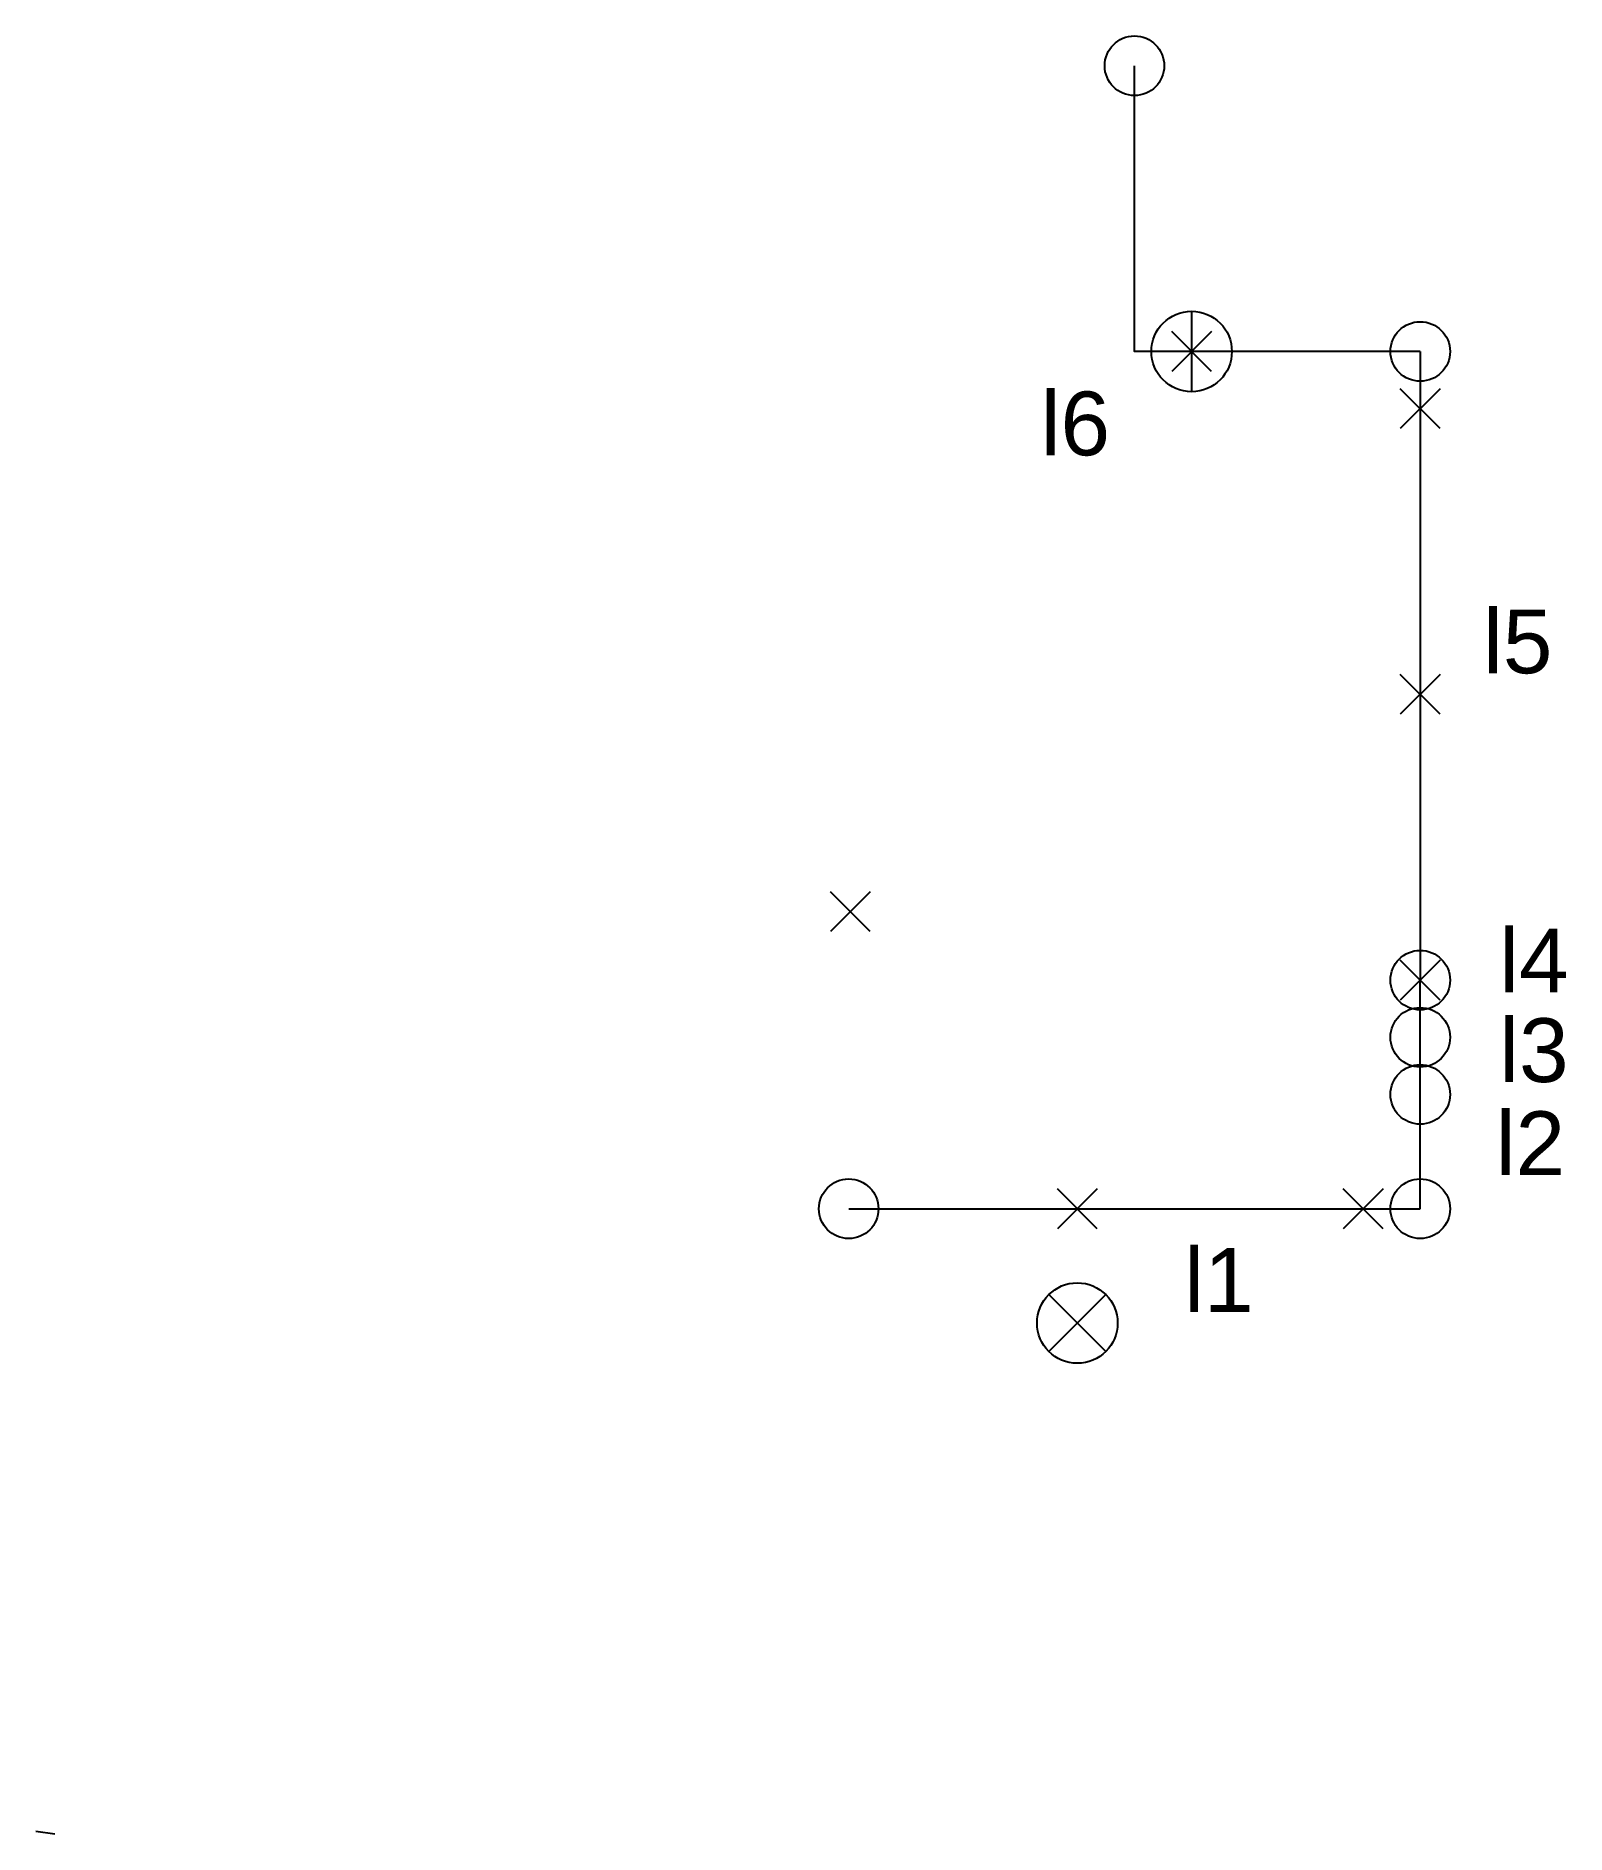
# Model space of a CAD drawing. Header units: millimetres. Extents: x -14.2 to 12.6, y -10.9 to 20.5.
import ezdxf

# ---------------------------------------------------------------- set-up
doc = ezdxf.new("R2010")
doc.units = ezdxf.units.MM
doc.styles.get("Standard").update_dxf_attribs({"font": 'Arial Regular.ttf'})

# ---------------------------------------------------------------- blocks, each defined once
blk = doc.blocks.new('entry_point')
for p, q in [((0.498, -0.498), (-0.498, 0.498)), ((0.498, 0.498), (-0.498, -0.498))]:
    blk.add_line(p, q)
blk.add_circle((0, 0), 0.704)
blk = doc.blocks.new('touchdown')
for p, q in [((0.498, -0.498), (-0.498, 0.498)), ((0.498, 0.498), (-0.498, -0.498))]:
    blk.add_line(p, q)

msp = doc.modelspace()

# ---------------------------------------------------------------- linework, layer by layer
msp.add_line((10, 2), (10, 3))
for points in [[(10, 15), (5, 15), (5, 20)], [(10, 15), (10, 4)], [(10, 3), (10, 4)], [(10, 0), (10, 2)], [(0, 0), (10, 0)], [(-13.89, -10.941), (-14.22, -10.897)]]:
    msp.add_lwpolyline(points)
for centre in [(5, 20), (10, 15), (10, 4), (10, 3), (10, 2), (0, 0), (10, 0)]:
    msp.add_circle(centre, 0.521)

# ---------------------------------------------------------------- block references
at = {"rotation": 45}
msp.add_blockref('entry_point', (6, 15), dxfattribs=at)
at = {"xscale": 0.7, "yscale": 0.7, "zscale": 0.7}
for p in [(6, 15), (10, 14), (10, 9), (0.029, 5.197), (10, 4), (4, 0), (9, 0)]:
    msp.add_blockref('touchdown', p, dxfattribs=at)
msp.add_blockref('entry_point', (4, -2))

# ---------------------------------------------------------------- texts
for s, p in [('l6', (3.36, 13.183)), ('l5', (11.099, 9.369)), ('l4', (11.383, 3.784)), ('l3', (11.383, 2.217)), ('l2', (11.321, 0.588)), ('l1', (5.87, -1.804))]:
    msp.add_text(s, height=1.1159).set_placement(p)

doc.saveas('drawing.dxf')
